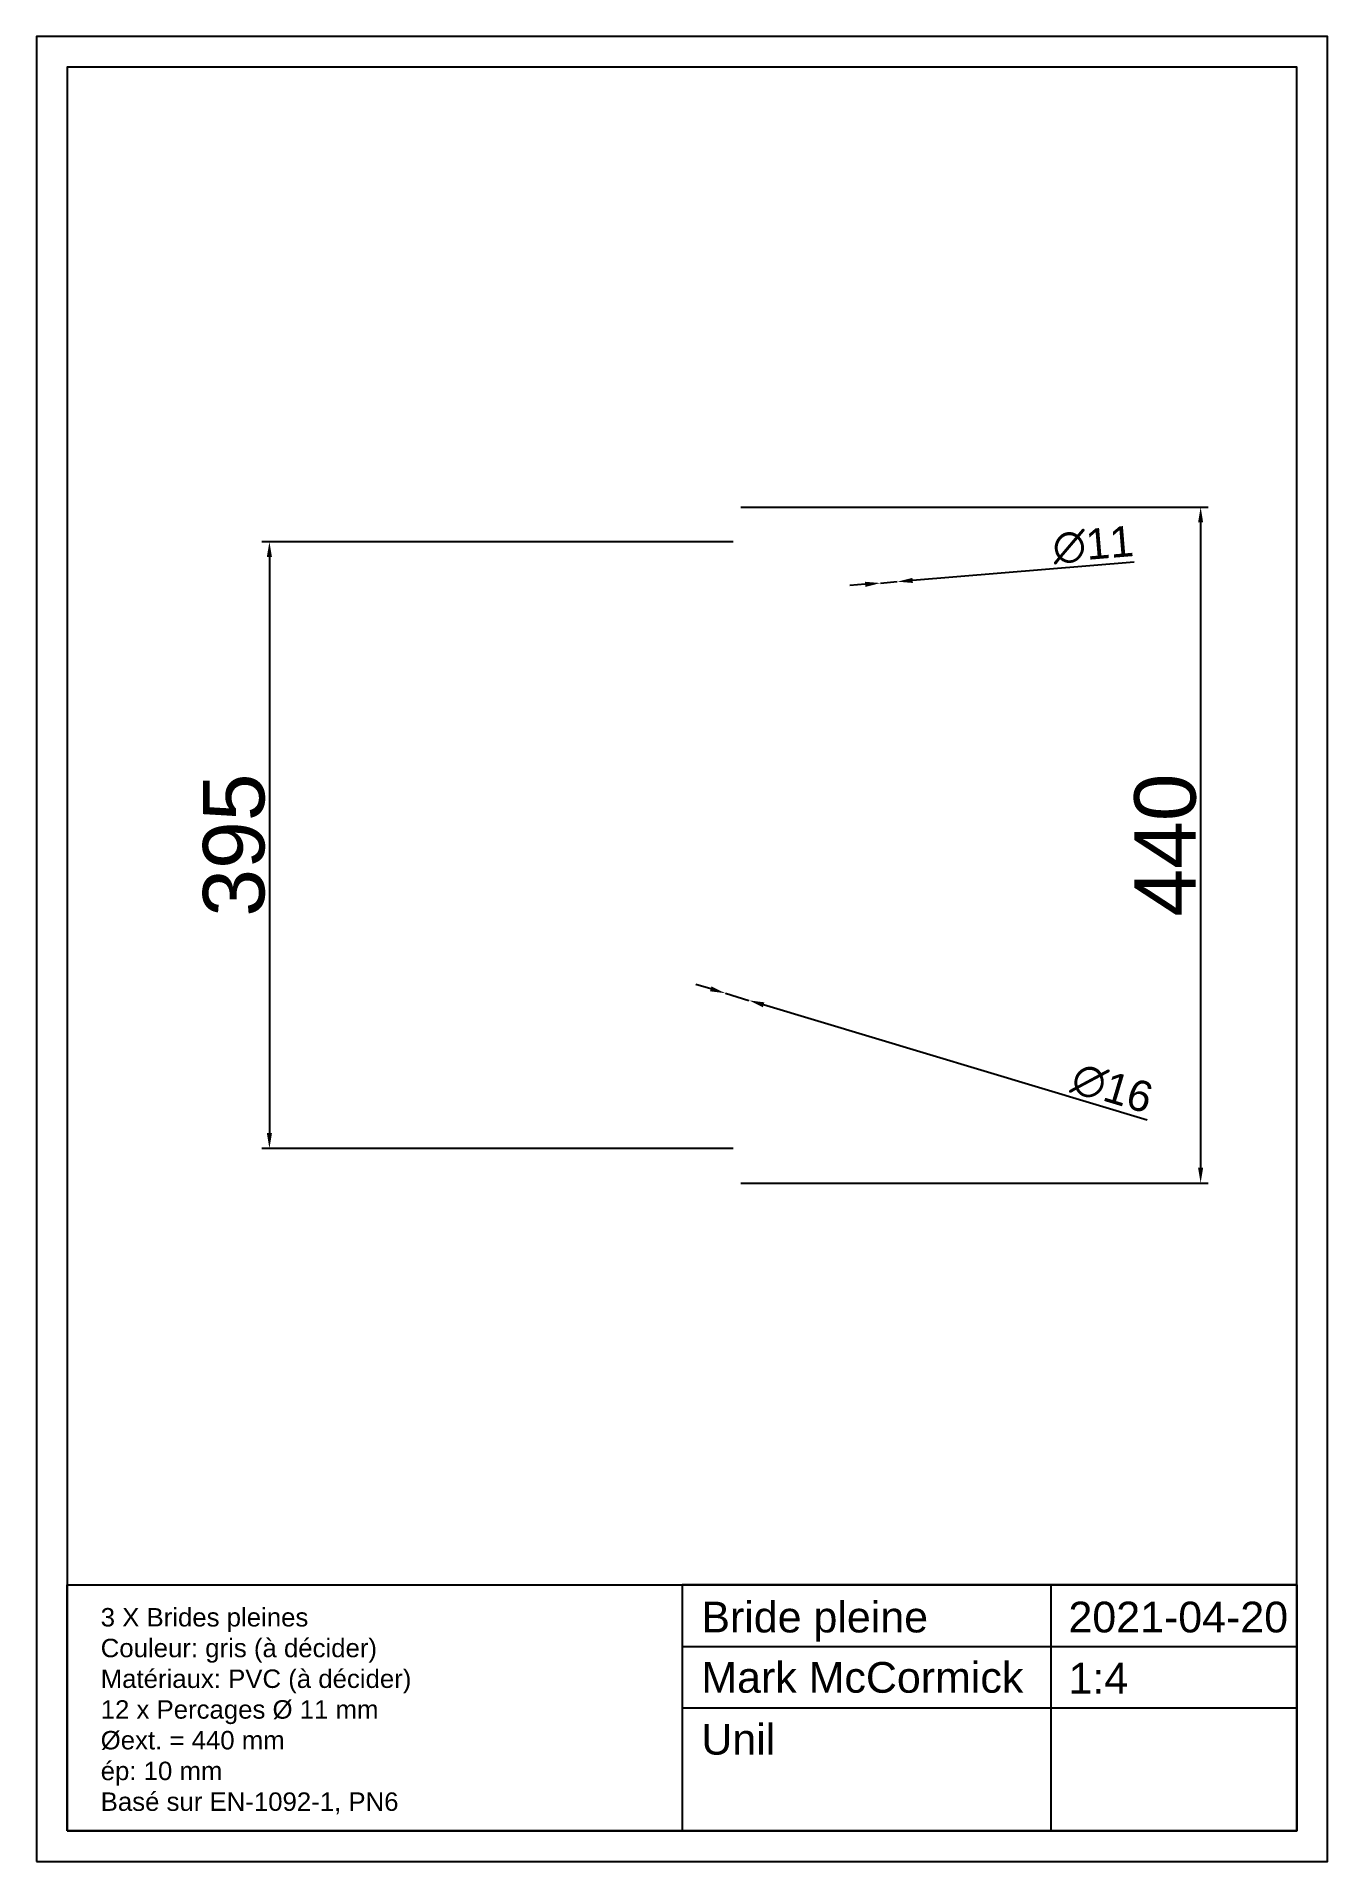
# Paper-space layout 'A4_Bride pleine' of a CAD drawing. Header units: millimetres. Extents: x -3 to 207, y -3 to 294.
import ezdxf

# ---------------------------------------------------------------- set-up
doc = ezdxf.new("R2010")
doc.units = ezdxf.units.MM
for name, color, linetype in [('Cartouche', 7, 'Continuous'), ('Cotes', 7, 'Continuous'), ('Fenêtre', 5, 'Continuous')]:
    doc.layers.add(name, color=color, linetype=linetype)
doc.layers.get('Fenêtre').off()
doc.styles.get("Standard").update_dxf_attribs({"font": 'arial.ttf'})
doc.dimstyles.new('ISO-25', dxfattribs={"dimtxt": 2.5, "dimasz": 2.5, "dimexe": 1.25, "dimexo": 0.625, "dimtad": 1, "dimtxsty": 'Standard', "dimcen": 2.5, "dimadec": 0, "dimazin": 0, "dimtfac": 1, "dimtmove": 0, "dimatfit": 3, "dimfxl": 1, "dimarcsym": 0})

# ---------------------------------------------------------------- blocks, each defined once
blk = doc.blocks.new('*D105')
at = {"layer": 'Cotes', "color": 0, "lineweight": -2, "transparency": 16777216}
for p, q in [((111.45, 217.8), (187.47, 217.8)), ((186.22, 215.3), (186.22, 110.3)), ((111.45, 107.8), (187.47, 107.8))]:
    blk.add_line(p, q, dxfattribs=at)
at = {"layer": 'Cotes', "color": 0, "transparency": 16777216}
for points in [[(185.8, 215.3), (186.63, 215.3), (186.22, 217.8)], [(185.8, 110.3), (186.63, 110.3), (186.22, 107.8)]]:
    blk.add_solid(points, dxfattribs=at)
at = {"layer": 'Defpoints', "color": 0, "transparency": 16777216}
for p in [(110.83, 217.8), (110.83, 107.8), (186.22, 107.8)]:
    blk.add_point(p, dxfattribs=at)
at = {"layer": 'Cotes', "color": 0, "transparency": 16777216, "insert": (180.49, 162.8), "char_height": 10, "attachment_point": 5, "rotation": 90}
blk.add_mtext('440', dxfattribs=at)
blk = doc.blocks.new('*D106')
at = {"layer": 'Cotes', "color": 0, "lineweight": -2, "transparency": 16777216}
for p, q in [((110.2, 212.17), (33.49, 212.17)), ((34.74, 209.67), (34.74, 115.92)), ((110.2, 113.42), (33.49, 113.42))]:
    blk.add_line(p, q, dxfattribs=at)
at = {"layer": 'Cotes', "color": 0, "transparency": 16777216}
for points in [[(34.32, 209.67), (35.15, 209.67), (34.74, 212.17)], [(34.32, 115.92), (35.15, 115.92), (34.74, 113.42)]]:
    blk.add_solid(points, dxfattribs=at)
at = {"layer": 'Defpoints', "color": 0, "transparency": 16777216}
for p in [(110.83, 212.17), (34.74, 113.42), (110.83, 113.42)]:
    blk.add_point(p, dxfattribs=at)
at = {"layer": 'Cotes', "color": 0, "transparency": 16777216, "insert": (29, 162.8), "char_height": 10, "attachment_point": 5, "rotation": 90}
blk.add_mtext('395', dxfattribs=at)
blk = doc.blocks.new('*D121')
at = {"layer": 'Cotes', "color": 0, "lineweight": -2, "transparency": 16777216}
for p, q in [((106.52, 139.41), (104.12, 140.13)), ((108.91, 138.69), (112.74, 137.53)), ((177.51, 118.04), (115.13, 136.81))]:
    blk.add_line(p, q, dxfattribs=at)
at = {"layer": 'Cotes', "color": 0, "transparency": 16777216}
for points in [[(106.64, 139.8), (106.4, 139.01), (108.91, 138.69)], [(115.25, 137.21), (115.01, 136.41), (112.74, 137.53)]]:
    blk.add_solid(points, dxfattribs=at)
at = {"layer": 'Defpoints', "color": 0, "transparency": 16777216}
for p in [(108.91, 138.69, 134.31), (112.74, 137.53, 134.31)]:
    blk.add_point(p, dxfattribs=at)
at = {"layer": 'Cotes', "color": 0, "transparency": 16777216, "insert": (171.83, 123.21), "char_height": 5, "attachment_point": 5, "rotation": 343.2508}
blk.add_mtext('∅16', dxfattribs=at)
blk = doc.blocks.new('*D123')
at = {"layer": 'Cotes', "color": 0, "lineweight": -2, "transparency": 16777216}
for p, q in [((175.43, 208.86), (139.37, 205.88)), ((131.65, 205.24), (129.16, 205.03)), ((134.14, 205.44), (136.88, 205.67))]:
    blk.add_line(p, q, dxfattribs=at)
at = {"layer": 'Cotes', "color": 0, "transparency": 16777216}
for points in [[(131.62, 205.65), (131.69, 204.82), (134.14, 205.44)], [(139.34, 206.29), (139.41, 205.46), (136.88, 205.67)]]:
    blk.add_solid(points, dxfattribs=at)
at = {"layer": 'Defpoints', "color": 0, "transparency": 16777216}
for p in [(134.14, 205.44, 134.31), (136.88, 205.67, 134.31)]:
    blk.add_point(p, dxfattribs=at)
at = {"layer": 'Cotes', "color": 0, "transparency": 16777216, "insert": (168.73, 211.64), "char_height": 5, "attachment_point": 5, "rotation": 4.7381}
blk.add_mtext('∅11', dxfattribs=at)

psp = doc.layouts.new('A4_Bride pleine')

# ---------------------------------------------------------------- linework, layer by layer
at = {"layer": 'Cartouche'}
for p, q in [((101.8538, 42.3895), (101.8538, 22.3895)), ((161.8538, 42.3895), (161.8538, 2.3895)), ((201.8538, 42.3895), (176.8538, 42.3895)), ((101.8538, 32.3895), (201.8538, 32.3895)), ((101.8538, 22.3895), (201.8538, 22.3895))]:
    psp.add_line(p, q, dxfattribs=at)
for points in [[(-3.1462, -2.6105), (206.8538, -2.6105), (206.8538, 294.3895), (-3.1462, 294.3895)], [(1.8538, 2.3895), (201.8538, 2.3895), (201.8538, 289.3895), (1.8538, 289.3895)], [(1.8538, 2.3895), (1.8538, 42.3895), (201.8538, 42.3895), (201.8538, 2.3895)]]:
    psp.add_lwpolyline(points, close=True, dxfattribs=at)
psp.add_lwpolyline([(201.8538, 42.3895), (101.8538, 42.3895), (101.8538, 2.3895)], dxfattribs=at)

# ---------------------------------------------------------------- texts
at = {"layer": 'Cartouche', "attachment_point": 1}
for s, width, heights, insert, char_height in [('3 X Brides pleines \\PCouleur: gris (à décider)\\PMatériaux: PVC (à décider)\\P12 x Percages %%C 11 mm\\P%%Cext. = 440 mm\\Pép: 10 mm \\PBasé sur EN-1092-1, PN6', 86.387824, [34.9692], (7.2944, 38.6372), 3), ('Bride pleine', 56.981562, [7.785], (104.9986, 39.6704), 5), ('2021-04-20', 44.34935, [0.7707], (164.72, 39.6704), 5), ('Mark McCormick', 57.557344, [0.7707], (104.9986, 29.8547), 5), ('1:4', 18.451324, [0], (164.72, 29.7229), 5), ('Unil', 18.451324, [2.5827], (104.9986, 19.7807), 5)]:
    psp.add_mtext_dynamic_manual_height_columns(s, width=width, gutter_width=12.5, heights=heights, dxfattribs=dict(at, insert=insert, char_height=char_height))

# ---------------------------------------------------------------- dimensions: what is measured, and where the dimension line sits
at = {"layer": 'Cotes', "transparency": 33554687}
dim = psp.add_linear_dim(base=(186.2162, 107.7962), p1=(110.8257, 217.7962), p2=(110.8257, 107.7962), angle=90, dimstyle='ISO-25', override={"dimtxt": 10, "dimlfac": -4}, dxfattribs=at)
dim.commit()
dim.dimension.update_dxf_attribs({"geometry": '*D105', "text_midpoint": (180.4855, 162.7962)})
for p1, p2, picture, middle in [((134.1429, 205.4426, 134.3089), (136.8835, 205.6697, 134.3089), '*D123', (169.0052, 208.3321)), ((108.9106, 138.685, 134.3089), (112.7409, 137.5323, 134.3089), '*D121', (170.8771, 120.0361))]:
    dim = psp.add_diameter_dim_2p(p1=p1, p2=p2, dimstyle='ISO-25', override={"dimtxt": 5, "dimlfac": -4}, dxfattribs=at)
    dim.commit()
    dim.dimension.update_dxf_attribs({"geometry": picture, "text_midpoint": middle, "dimtype": 163})
dim = psp.add_linear_dim(base=(34.7375, 113.4212), p1=(110.8257, 212.1712), p2=(110.8257, 113.4212), angle=90, dimstyle='ISO-25', override={"dimtxt": 10, "dimlfac": -4}, dxfattribs=at)
dim.commit()
dim.dimension.update_dxf_attribs({"geometry": '*D106', "text_midpoint": (34.7375, 162.7962), "dimtype": 160})

# ---------------------------------------------------------------- viewports
at = {"layer": 'Fenêtre', "view_target_point": (27246.9338, -4622.6789)}
psp.add_viewport(center=(101.6115, 166.4287), size=(198.5565, 245.22183), view_center_point=(0, 0), view_height=980.88732, dxfattribs=at)

doc.saveas('drawing.dxf')
